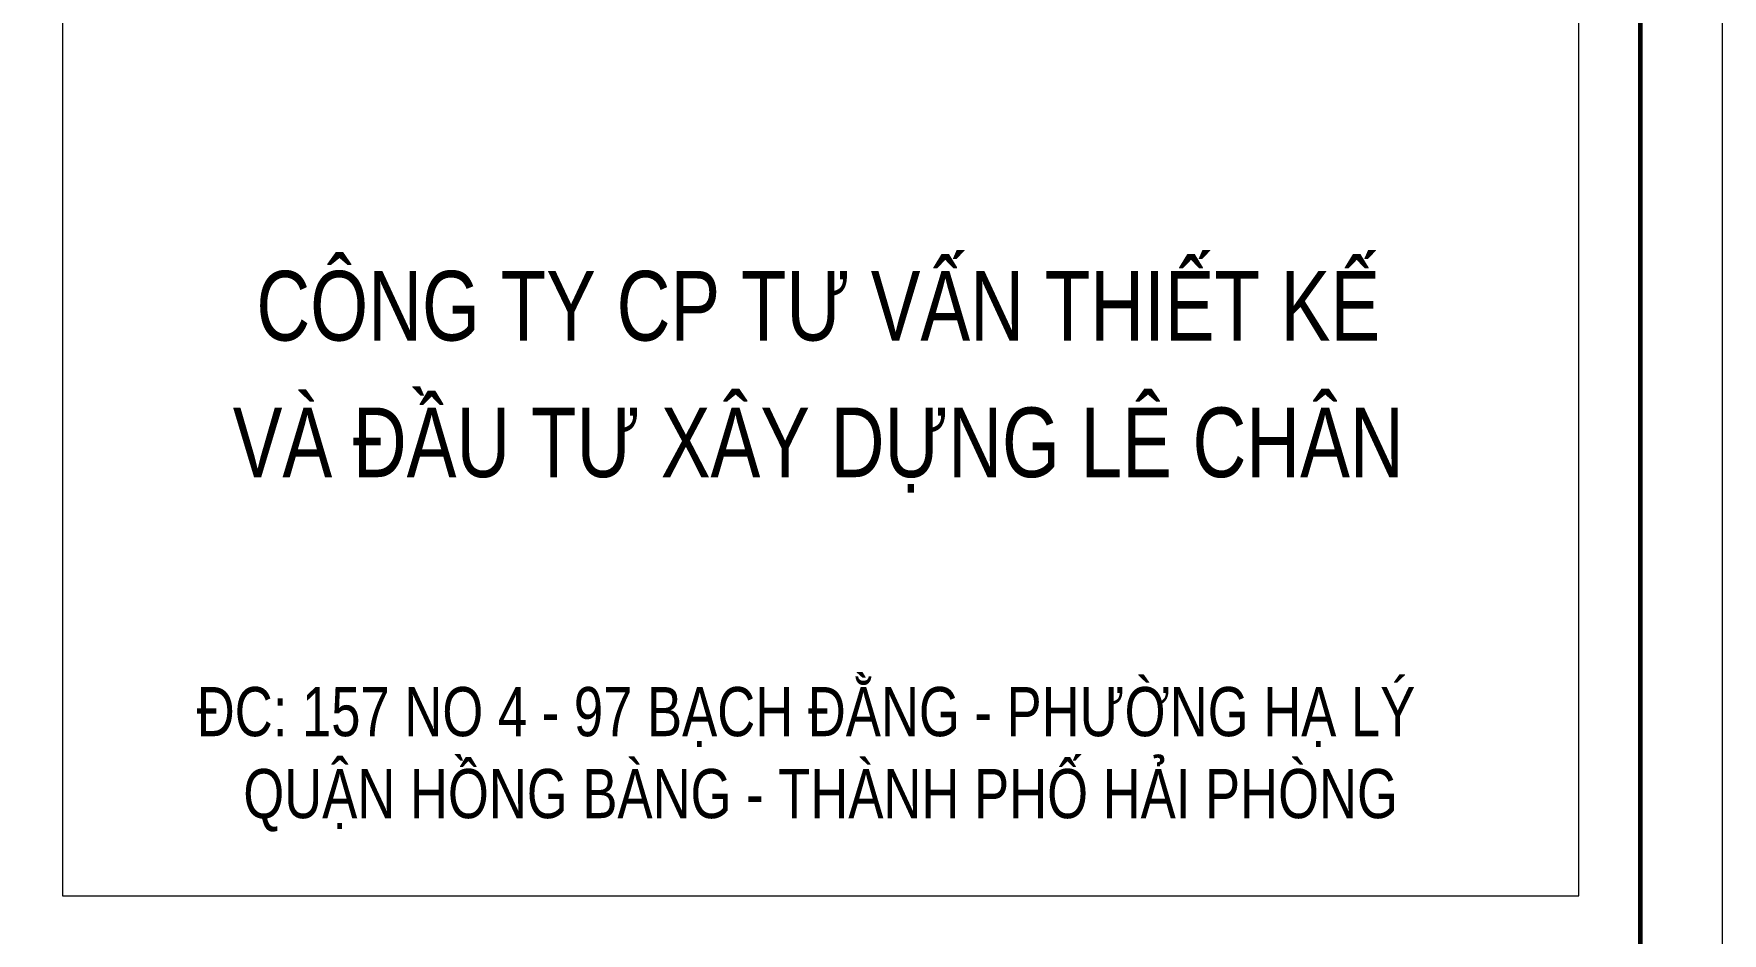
# Model space of a CAD drawing. Header units: inches. Extents: x 541671 to 837720, y 76128 to 1008472.
# Drawn here: x 814879 to 837720, y 809636 to 821804 of the extents above; entities that cross this region are included whole.
import ezdxf
from ezdxf.enums import TextEntityAlignment as Align

# ---------------------------------------------------------------- set-up
doc = ezdxf.new("R2010")
doc.units = ezdxf.units.IN
doc.header["$MEASUREMENT"] = 0
doc.layers.get('0').update_dxf_attribs({"lineweight": 18})
doc.layers.add('Khungten_LCDI', color=7, linetype='Continuous')
doc.layers.add('LC Net thay', color=7, linetype='Continuous', lineweight=25)
doc.layers.add('LC Text1', color=3, linetype='Continuous', lineweight=20)
doc.styles.add('Khungten', font='VHAVAN_2.TTF', dxfattribs={"width": 0.8, "height": 5000})
doc.styles.add('Title', font='VHAVAN_2.TTF', dxfattribs={"width": 0.8})

# ---------------------------------------------------------------- blocks, each defined once
blk = doc.blocks.new('lcdi fix')
at = {"layer": 'Defpoints', "lineweight": 0}
blk.add_lwpolyline([(-1200, -14850), (-1200, 14850), (40800, 14850), (40800, -14850)], close=True, dxfattribs=at)
at = {"layer": 'Khungten_LCDI', "color": 5, "lineweight": 25}
blk.add_line((40600, -14650), (40600, 14650), dxfattribs=at)
at = {"layer": 'Khungten_LCDI', "color": 5, "lineweight": 60}
blk.add_lwpolyline([(0, -14650), (0, 14650), (40600, 14650), (40600, -14650)], close=True, dxfattribs=at)
at = {"layer": 'Khungten_LCDI', "color": 9, "lineweight": 15}
blk.add_lwpolyline([(36750, 2587.2), (40450, 2587.2), (40450, 6561.5), (36750, 6561.5)], close=True, dxfattribs=at)
at = {"color": 7, "style": 'Title', "width": 0.8}
for s, p in [('c«ng ty cp t\xad vÊn thiÕt kÕ', (38594.2, 3941.9)), ('vµ ®Çu t\xad x©y dùng lª ch©n', (38594.2, 3608.6))]:
    blk.add_text(s, height=170, dxfattribs=at).set_placement(p, align=Align.CENTER)
at = {"color": 7, "insert": (38600, 3096.5), "char_height": 120, "attachment_point": 2, "style": 'Khungten'}
blk.add_mtext_dynamic_manual_height_columns('®c: 157 no 4 - 97 b¹ch ®»ng - ph\xadêng h¹ lý   quËn hång bµng - thµnh phè h¶i phßng ', width=3421.652, gutter_width=25, heights=[0], dxfattribs=at)
at = {"color": 7, "style": 'Khungten', "width": 0.8}
for tag, p in [('REVISION', (39498.8, -10746.3)), ('NGAYHT', (39546.1, -11609.4))]:
    blk.add_attdef(tag, text='', height=200, dxfattribs=at).set_placement(p, align=Align.CENTER)
at = {"layer": 'LC Text1', "style": 'Title', "width": 1.824646}
for tag, p, p2 in [('TENBANVE1', (36912.7, -8885.8), (40339.1, -8885.8)), ('TENBANVE2', (36912.7, -9562.5), (40339.1, -9562.5))]:
    blk.add_attdef(tag, text='', height=250, dxfattribs=at).set_placement(p, p2, align=Align.FIT)
at = {"layer": 'LC Text1', "style": 'Title', "width": 0.7}
blk.add_attdef('SOBANVE', text='', height=250, dxfattribs=at).set_placement((39562, -13896.2), align=Align.CENTER)

msp = doc.modelspace()

# ---------------------------------------------------------------- block references
at = {"layer": 'LC Net thay', "xscale": 5.543999978195854, "yscale": 5.543999978195854, "zscale": 5.543999978195854}
msp.add_blockref('lcdi fix', (611524.8, 795799.4), dxfattribs=at)

doc.saveas('drawing.dxf')
